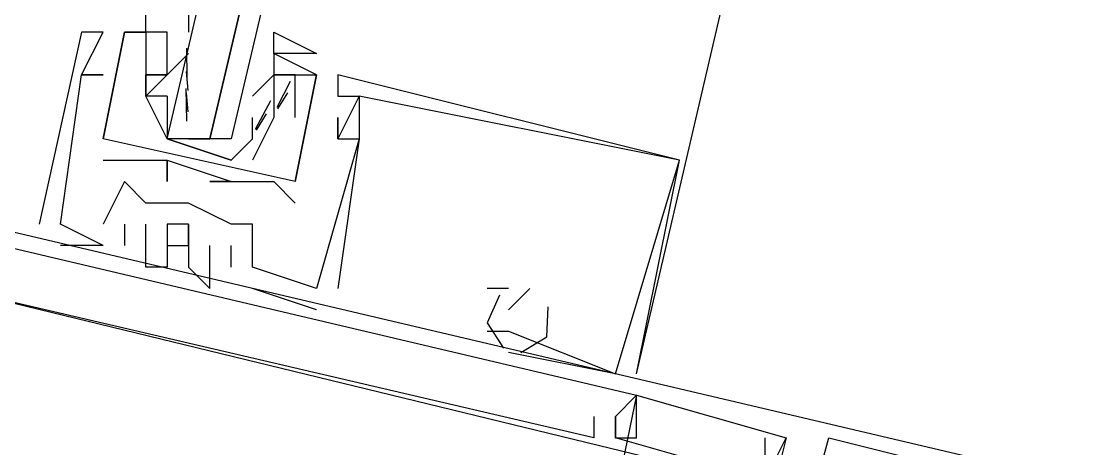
# Model space of a CAD drawing. Header units: feet. Extents: x -84 to 198, y -22 to 181.
# Drawn here: x 123.536 to 124.207, y 112.171 to 112.438 of the extents above; entities that cross this region are included whole.
import ezdxf

# ---------------------------------------------------------------- set-up
doc = ezdxf.new("R2010")
doc.units = ezdxf.units.FT
doc.layers.add('A-LINEA', color=7, linetype='CONTINUOUS')

msp = doc.modelspace()

# ---------------------------------------------------------------- linework, layer by layer
at = {"layer": 'A-LINEA'}
for p, q in [((123.5733, 112.4311), (123.5733, 112.4311)), ((123.5733, 112.4311), (123.5733, 112.4311)), ((123.5733, 112.4311), (123.5733, 112.4311)), ((123.5867, 112.4311), (123.5867, 112.4311)), ((123.5867, 112.4311), (123.5867, 112.4311)), ((123.5867, 112.4311), (123.5867, 112.4311)), ((123.6, 112.4311), (123.6, 112.4311)), ((123.6, 112.4311), (123.6, 112.4311)), ((123.6, 112.4311), (123.6, 112.4311)), ((123.6, 112.4311), (123.6, 112.4311)), ((123.6133, 112.4311), (123.6133, 112.4311)), ((123.6133, 112.4311), (123.6133, 112.4311)), ((123.6267, 112.4311), (123.6267, 112.4311)), ((123.6267, 112.4311), (123.6267, 112.4311)), ((123.6267, 112.4178), (123.6267, 112.4178)), ((123.64, 112.4178), (123.6267, 112.4044)), ((123.6267, 112.4178), (123.6267, 112.4178)), ((123.6392, 112.4027), (123.6389, 112.421)), ((123.6933, 112.4178), (123.6933, 112.4178)), ((123.6933, 112.4178), (123.6933, 112.4178)), ((123.5733, 112.4044), (123.5733, 112.4044)), ((123.5733, 112.4044), (123.5733, 112.4044)), ((123.5733, 112.4044), (123.5733, 112.4044)), ((123.5733, 112.4044), (123.5733, 112.4044)), ((123.5733, 112.4044), (123.5733, 112.4044)), ((123.5733, 112.4044), (123.5733, 112.4044)), ((123.5867, 112.4044), (123.5867, 112.4044)), ((123.5867, 112.4044), (123.5867, 112.4044)), ((123.5867, 112.4044), (123.5867, 112.4044)), ((123.6133, 112.4044), (123.6133, 112.4044)), ((123.6133, 112.4044), (123.6133, 112.4044)), ((123.6267, 112.4044), (123.6267, 112.4044)), ((123.6267, 112.4044), (123.6267, 112.4044)), ((123.6399, 112.3947), (123.6388, 112.4065)), ((123.64, 112.4044), (123.64, 112.4044)), ((123.68, 112.3911), (123.6933, 112.4044)), ((123.6933, 112.4044), (123.6933, 112.4044)), ((123.6933, 112.4044), (123.6933, 112.4044)), ((123.7067, 112.4044), (123.7067, 112.4044)), ((123.7067, 112.4044), (123.7067, 112.4044)), ((123.72, 112.4044), (123.72, 112.4044)), ((123.72, 112.4044), (123.72, 112.4044)), ((123.72, 112.4044), (123.72, 112.4044)), ((123.72, 112.4044), (123.72, 112.4044)), ((123.7333, 112.4044), (123.7333, 112.4044)), ((123.7333, 112.4044), (123.7333, 112.4044)), ((123.7333, 112.4044), (123.7333, 112.4044)), ((123.7036, 112.4003), (123.6952, 112.3841)), ((123.6133, 112.3911), (123.6133, 112.3911)), ((123.6133, 112.3911), (123.6133, 112.3911)), ((123.6133, 112.3911), (123.6133, 112.3911)), ((123.6133, 112.3911), (123.6133, 112.3911)), ((123.6267, 112.3911), (123.6267, 112.3911)), ((123.6267, 112.3911), (123.6267, 112.3911)), ((123.6391, 112.3756), (123.6386, 112.3959)), ((123.6399, 112.3813), (123.6388, 112.3932)), ((123.68, 112.3911), (123.68, 112.3911)), ((123.6933, 112.3911), (123.6933, 112.3778)), ((123.6933, 112.3911), (123.6933, 112.3911)), ((123.6933, 112.3911), (123.6933, 112.3778)), ((123.6933, 112.3911), (123.6933, 112.3911)), ((123.7018, 112.3933), (123.6956, 112.3832)), ((123.7333, 112.3911), (123.7333, 112.3911)), ((123.7333, 112.3911), (123.7333, 112.3911)), ((123.7333, 112.3911), (123.7333, 112.3911)), ((123.7467, 112.3911), (123.7467, 112.3911)), ((123.7467, 112.3911), (123.7467, 112.3911)), ((123.7467, 112.3911), (123.7467, 112.3911)), ((123.7467, 112.3911), (123.7467, 112.3911)), ((123.7467, 112.3911), (123.7467, 112.3911)), ((123.7467, 112.3911), (123.7467, 112.3911)), ((123.6913, 112.3883), (123.6817, 112.3703)), ((123.6267, 112.3778), (123.6267, 112.3778)), ((123.68, 112.3778), (123.68, 112.3778)), ((123.6885, 112.38), (123.6823, 112.3698)), ((123.6933, 112.3778), (123.6933, 112.3778)), ((123.6933, 112.3778), (123.6933, 112.3778)), ((123.7067, 112.3778), (123.7067, 112.3778)), ((123.7067, 112.3778), (123.7067, 112.3778)), ((123.7333, 112.3778), (123.7333, 112.3778)), ((123.7333, 112.3778), (123.7333, 112.3778)), ((123.7333, 112.3778), (123.7333, 112.3778)), ((123.5867, 112.3644), (123.5867, 112.3644)), ((123.5867, 112.3644), (123.5867, 112.3644)), ((123.5867, 112.3644), (123.5867, 112.3644)), ((123.5867, 112.3644), (123.5867, 112.3644)), ((123.64, 112.3644), (123.6533, 112.3644)), ((123.7333, 112.3644), (123.7333, 112.3644)), ((123.7333, 112.3644), (123.7333, 112.3644)), ((123.7333, 112.3644), (123.7333, 112.3644)), ((123.7333, 112.3644), (123.7333, 112.3644)), ((123.7333, 112.3644), (123.7333, 112.3644)), ((123.7333, 112.3644), (123.7333, 112.3644)), ((123.7467, 112.3644), (123.7467, 112.3644)), ((123.7467, 112.3644), (123.7467, 112.3644)), ((123.7467, 112.3644), (123.7467, 112.3644)), ((123.7467, 112.3644), (123.7467, 112.3644)), ((123.7467, 112.3644), (123.7467, 112.3644)), ((123.7467, 112.3644), (123.7467, 112.3644)), ((123.5867, 112.3511), (123.5867, 112.3511)), ((123.5867, 112.3511), (123.5867, 112.3511)), ((123.6, 112.3511), (123.6, 112.3511)), ((123.6, 112.3511), (123.6, 112.3511)), ((123.6267, 112.3511), (123.6267, 112.3511)), ((123.6267, 112.3511), (123.6267, 112.3511)), ((123.6267, 112.3511), (123.6267, 112.3511)), ((123.6267, 112.3511), (123.6267, 112.3511)), ((123.9467, 112.3511), (123.9467, 112.3511)), ((123.9467, 112.3511), (123.9467, 112.3511)), ((123.9467, 112.3511), (123.9467, 112.3511)), ((123.9467, 112.3511), (123.9467, 112.3511)), ((123.9467, 112.3511), (123.9467, 112.3511)), ((123.9467, 112.3511), (123.9467, 112.3511)), ((123.6, 112.3378), (123.6, 112.3378)), ((123.6, 112.3378), (123.6, 112.3378)), ((123.6, 112.3378), (123.6, 112.3378)), ((123.6267, 112.3378), (123.6267, 112.3378)), ((123.6267, 112.3378), (123.6267, 112.3378)), ((123.6533, 112.3378), (123.6533, 112.3378)), ((123.6533, 112.3378), (123.6533, 112.3378)), ((123.6667, 112.3378), (123.6667, 112.3378)), ((123.6667, 112.3378), (123.6667, 112.3378)), ((123.6667, 112.3378), (123.6667, 112.3378)), ((123.6667, 112.3378), (123.6667, 112.3378)), ((123.68, 112.3378), (123.68, 112.3378)), ((123.68, 112.3378), (123.68, 112.3378)), ((123.6933, 112.3378), (123.6933, 112.3378)), ((123.6933, 112.3378), (123.6933, 112.3378)), ((123.7067, 112.3378), (123.7067, 112.3378)), ((123.7067, 112.3378), (123.7067, 112.3378)), ((123.6133, 112.3244), (123.6133, 112.3244)), ((123.6133, 112.3244), (123.6133, 112.3244)), ((123.6133, 112.3244), (123.6133, 112.3244)), ((123.64, 112.3244), (123.64, 112.3244)), ((123.64, 112.3244), (123.64, 112.3244)), ((123.64, 112.3244), (123.64, 112.3244)), ((123.7067, 112.3244), (123.7067, 112.3244)), ((123.7067, 112.3244), (123.7067, 112.3244)), ((123.5467, 112.3111), (123.5467, 112.3111)), ((123.5467, 112.3111), (123.5467, 112.3111)), ((123.5467, 112.3111), (123.5467, 112.3111)), ((123.56, 112.3111), (123.56, 112.3111)), ((123.56, 112.3111), (123.56, 112.3111)), ((123.56, 112.3111), (123.56, 112.3111)), ((123.56, 112.3111), (123.56, 112.3111)), ((123.56, 112.3111), (123.56, 112.3111)), ((123.56, 112.3111), (123.56, 112.3111)), ((123.5867, 112.3111), (123.5867, 112.3111)), ((123.5867, 112.3111), (123.5867, 112.3111)), ((123.5867, 112.3111), (123.5867, 112.3111)), ((123.6, 112.3111), (123.6, 112.2978)), ((123.6, 112.3111), (123.6, 112.3111)), ((123.6, 112.3111), (123.6, 112.2978)), ((123.6, 112.3111), (123.6, 112.3111)), ((123.6, 112.3111), (123.6, 112.2978)), ((123.6, 112.3111), (123.6, 112.3111)), ((123.6133, 112.3111), (123.6133, 112.3111)), ((123.6133, 112.3111), (123.6133, 112.3111)), ((123.6133, 112.3111), (123.6133, 112.3111)), ((123.64, 112.3111), (123.64, 112.3111)), ((123.64, 112.3111), (123.64, 112.3111)), ((123.64, 112.3111), (123.64, 112.3111)), ((123.6667, 112.3111), (123.6667, 112.3111)), ((123.6667, 112.3111), (123.6667, 112.3111)), ((123.6667, 112.3111), (123.6667, 112.3111)), ((123.68, 112.3111), (123.68, 112.3111)), ((123.68, 112.3111), (123.68, 112.3111)), ((123.68, 112.3111), (123.68, 112.3111)), ((123.56, 112.2978), (123.56, 112.2978)), ((123.56, 112.2978), (123.56, 112.2978)), ((123.56, 112.2978), (123.56, 112.2978)), ((123.5867, 112.2978), (123.5867, 112.2978)), ((123.5867, 112.2978), (123.5867, 112.2978)), ((123.5867, 112.2978), (123.5867, 112.2978)), ((123.5867, 112.2978), (123.5867, 112.2978)), ((123.5867, 112.2978), (123.5867, 112.2978)), ((123.5867, 112.2978), (123.5867, 112.2978)), ((123.6, 112.2978), (123.6, 112.2978)), ((123.6, 112.2978), (123.6, 112.2978)), ((123.6, 112.2978), (123.6, 112.2978)), ((123.6267, 112.2978), (123.6267, 112.2978)), ((123.6267, 112.2978), (123.6267, 112.2978)), ((123.6267, 112.2978), (123.6267, 112.2978)), ((123.64, 112.2978), (123.64, 112.2978)), ((123.64, 112.2978), (123.64, 112.2978)), ((123.64, 112.2978), (123.64, 112.2978)), ((123.6533, 112.2978), (123.6533, 112.2978)), ((123.6533, 112.2978), (123.6533, 112.2978)), ((123.6533, 112.2978), (123.6533, 112.2978)), ((123.6667, 112.2978), (123.6667, 112.2978)), ((123.6667, 112.2978), (123.6667, 112.2978)), ((123.6667, 112.2978), (123.6667, 112.2978)), ((123.6133, 112.2844), (123.6133, 112.2844)), ((123.6133, 112.2844), (123.6133, 112.2844)), ((123.6133, 112.2844), (123.6133, 112.2844)), ((123.6267, 112.2844), (123.6267, 112.2844)), ((123.6267, 112.2844), (123.6267, 112.2844)), ((123.6267, 112.2844), (123.6267, 112.2844)), ((123.64, 112.2844), (123.64, 112.2844)), ((123.64, 112.2844), (123.64, 112.2844)), ((123.64, 112.2844), (123.64, 112.2844)), ((123.6667, 112.2844), (123.6667, 112.2844)), ((123.6667, 112.2844), (123.6667, 112.2844)), ((123.6667, 112.2844), (123.6667, 112.2844)), ((123.68, 112.2844), (123.68, 112.2844)), ((123.68, 112.2844), (123.68, 112.2844)), ((123.68, 112.2844), (123.68, 112.2844)), ((123.68, 112.2844), (123.68, 112.2844)), ((123.68, 112.2844), (123.68, 112.2844)), ((123.68, 112.2844), (123.68, 112.2844)), ((123.6533, 112.2711), (123.6533, 112.2711)), ((123.6533, 112.2711), (123.6533, 112.2711)), ((123.6533, 112.2711), (123.6533, 112.2711)), ((123.72, 112.2578), (123.68, 112.2711)), ((123.68, 112.2711), (123.68, 112.2711)), ((123.72, 112.2578), (123.68, 112.2711)), ((123.68, 112.2711), (123.68, 112.2711)), ((123.72, 112.2578), (123.68, 112.2711)), ((123.68, 112.2711), (123.68, 112.2711)), ((123.72, 112.2711), (123.72, 112.2711)), ((123.72, 112.2711), (123.72, 112.2711)), ((123.72, 112.2711), (123.72, 112.2711)), ((123.72, 112.2711), (123.72, 112.2711)), ((123.72, 112.2711), (123.72, 112.2711)), ((123.72, 112.2711), (123.72, 112.2711)), ((123.7333, 112.2711), (123.7333, 112.2711)), ((123.7333, 112.2711), (123.7333, 112.2711)), ((123.7333, 112.2711), (123.7333, 112.2711)), ((123.84, 112.2711), (123.8267, 112.2711)), ((123.8267, 112.2711), (123.8267, 112.2711)), ((123.84, 112.2711), (123.8267, 112.2711)), ((123.8267, 112.2711), (123.8267, 112.2711)), ((123.84, 112.2711), (123.8267, 112.2711)), ((123.8267, 112.2711), (123.8267, 112.2711)), ((123.84, 112.2711), (123.84, 112.2711)), ((123.84, 112.2711), (123.84, 112.2711)), ((123.84, 112.2711), (123.84, 112.2711)), ((123.8533, 112.2711), (123.8533, 112.2711)), ((123.8533, 112.2711), (123.8533, 112.2711)), ((123.8533, 112.2711), (123.8533, 112.2711)), ((123.72, 112.2578), (123.72, 112.2578)), ((123.72, 112.2578), (123.72, 112.2578)), ((123.72, 112.2578), (123.72, 112.2578)), ((123.84, 112.2578), (123.84, 112.2578)), ((123.84, 112.2578), (123.84, 112.2578)), ((123.84, 112.2578), (123.84, 112.2578)), ((123.8267, 112.2444), (123.84, 112.2444)), ((123.8267, 112.2444), (123.8267, 112.2444)), ((123.8267, 112.2444), (123.84, 112.2444)), ((123.8267, 112.2444), (123.8267, 112.2444)), ((123.8267, 112.2444), (123.84, 112.2444)), ((123.8267, 112.2444), (123.8267, 112.2444)), ((123.84, 112.2444), (123.84, 112.2444)), ((123.84, 112.2444), (123.84, 112.2444)), ((123.84, 112.2444), (123.84, 112.2444)), ((123.84, 112.2444), (123.84, 112.2444)), ((123.84, 112.2444), (123.84, 112.2444)), ((123.84, 112.2444), (123.84, 112.2444)), ((123.9067, 112.2178), (123.84, 112.2311)), ((123.84, 112.2311), (123.84, 112.2311)), ((123.9067, 112.2178), (123.84, 112.2311)), ((123.84, 112.2311), (123.84, 112.2311)), ((123.9067, 112.2178), (123.84, 112.2311)), ((123.84, 112.2311), (123.84, 112.2311)), ((123.9067, 112.2178), (123.9067, 112.2178)), ((123.9067, 112.2178), (123.9067, 112.2178)), ((123.9067, 112.2178), (123.9067, 112.2178)), ((123.9067, 112.2178), (123.9067, 112.2178)), ((123.9067, 112.2178), (123.9067, 112.2178)), ((123.9067, 112.2178), (123.9067, 112.2178)), ((123.92, 112.2178), (123.92, 112.2178)), ((123.92, 112.2178), (123.92, 112.2178)), ((123.92, 112.2178), (123.92, 112.2178)), ((123.92, 112.2044), (123.8533, 111.8844)), ((123.92, 112.2044), (123.8533, 111.8844)), ((123.92, 112.2044), (123.8533, 111.8844)), ((123.92, 112.2044), (123.92, 112.2044)), ((123.92, 112.2044), (123.92, 112.2044)), ((123.92, 112.2044), (123.92, 112.2044)), ((123.92, 112.2044), (123.92, 112.2044)), ((123.92, 112.2044), (123.92, 112.2044)), ((123.92, 112.2044), (123.92, 112.2044)), ((123.8933, 112.1911), (123.8933, 112.1911)), ((123.8933, 112.1911), (123.8933, 112.1911)), ((123.8933, 112.1911), (123.8933, 112.1911)), ((123.9067, 112.1911), (123.9067, 112.1911)), ((123.9067, 112.1911), (123.9067, 112.1911)), ((123.9067, 112.1911), (123.9067, 112.1911)), ((123.9067, 112.1911), (123.9067, 112.1911)), ((123.9067, 112.1911), (123.9067, 112.1911)), ((123.9067, 112.1911), (123.9067, 112.1911)), ((123.9067, 112.1911), (123.9067, 112.1911)), ((123.9067, 112.1911), (123.9067, 112.1911)), ((123.9067, 112.1911), (123.9067, 112.1911)), ((123.8933, 112.1778), (123.8933, 112.1778)), ((123.8933, 112.1778), (123.8933, 112.1778)), ((123.8933, 112.1778), (123.8933, 112.1778)), ((123.9067, 112.1778), (123.9067, 112.1778)), ((123.9067, 112.1778), (123.9067, 112.1778)), ((123.9067, 112.1778), (123.9067, 112.1778)), ((123.9067, 112.1778), (123.9067, 112.1778)), ((123.9067, 112.1778), (123.9067, 112.1778)), ((123.9067, 112.1778), (123.9067, 112.1778)), ((123.9067, 112.1778), (123.9067, 112.1778)), ((123.9067, 112.1778), (123.9067, 112.1778)), ((123.9067, 112.1778), (123.9067, 112.1778)), ((123.92, 112.1778), (123.92, 112.1778)), ((123.92, 112.1778), (123.92, 112.1778)), ((123.92, 112.1778), (123.92, 112.1778)), ((124, 112.1778), (124, 112.1778)), ((124, 112.1778), (124, 112.1778)), ((124, 112.1778), (124, 112.1778)), ((124, 112.1778), (124, 112.1778)), ((124, 112.1778), (124, 112.1778)), ((124, 112.1778), (124, 112.1778)), ((124.0133, 112.1778), (124.0133, 112.1778)), ((124.0133, 112.1778), (124.0133, 112.1778)), ((124.0133, 112.1778), (124.0133, 112.1778)), ((124.0133, 112.1778), (124.0133, 112.1778)), ((124.0133, 112.1778), (124.0133, 112.1778)), ((124.0133, 112.1778), (124.0133, 112.1778)), ((124.04, 112.1778), (124.04, 112.1778)), ((124.04, 112.1778), (124.04, 112.1778)), ((124.04, 112.1778), (124.04, 112.1778))]:
    msp.add_line(p, q, dxfattribs=at)
for points in [[(123.92, 112.2178), (124.3333, 113.9911), (124.72, 115.6178)], [(124.0667, 114.0578), (123.6667, 112.3644), (123.6533, 112.3644), (124.0533, 114.0578), (123.6533, 112.3644), (123.64, 112.3644), (123.6267, 112.3644), (124.0267, 114.0711)], [(123.6667, 112.3511), (123.6267, 112.3644), (123.6133, 112.3911), (123.6267, 112.4044), (123.6133, 112.4044), (123.6267, 112.4044), (123.6267, 112.4178), (123.6267, 112.4311), (123.6133, 112.4311), (123.6133, 112.4444), (123.64, 112.4444), (123.64, 112.4311)], [(123.5867, 112.2978), (123.56, 112.3111), (123.5733, 112.4044), (123.5867, 112.4044), (123.5733, 112.4044), (123.5867, 112.4311), (123.5733, 112.4311), (123.5467, 112.3111)], [(123.5867, 112.2978), (123.56, 112.3111), (123.5733, 112.4044), (123.5867, 112.4044), (123.5733, 112.4044), (123.5867, 112.4311), (123.5733, 112.4311), (123.5467, 112.3111)], [(123.5867, 112.2978), (123.56, 112.3111), (123.5733, 112.4044), (123.5867, 112.4044), (123.5733, 112.4044), (123.5867, 112.4311), (123.5733, 112.4311), (123.5467, 112.3111)], [(123.7067, 112.3378), (123.5867, 112.3644), (123.6, 112.4311), (123.6133, 112.4311), (123.6133, 112.3911)], [(123.6267, 112.4311), (123.6, 112.4311), (123.5867, 112.3644)], [(123.7067, 112.3378), (123.5867, 112.3644), (123.6, 112.4311), (123.6133, 112.4311), (123.6133, 112.3911)], [(123.6267, 112.4311), (123.6, 112.4311), (123.5867, 112.3644)], [(123.6933, 112.4178), (123.6933, 112.4311), (123.72, 112.4178), (123.7067, 112.4178), (123.6933, 112.4178), (123.6933, 112.4044), (123.7067, 112.4044), (123.6933, 112.4044), (123.6933, 112.3911), (123.6933, 112.3778), (123.68, 112.3511)], [(123.7067, 112.3378), (123.72, 112.4044), (123.6933, 112.4178)], [(123.7067, 112.3378), (123.72, 112.4044), (123.6933, 112.4178)], [(123.92, 112.2178), (123.9467, 112.3511), (123.7333, 112.4044), (123.7333, 112.3911), (123.7467, 112.3911), (123.7333, 112.3644), (123.7333, 112.3778), (123.7333, 112.3644), (123.7467, 112.3644), (123.72, 112.2711), (123.68, 112.2844), (123.68, 112.3111), (123.6667, 112.3111), (123.64, 112.3244), (123.6133, 112.3244), (123.6, 112.3378), (123.5867, 112.3111)], [(123.92, 112.2178), (123.9467, 112.3511), (123.7333, 112.4044), (123.7333, 112.3911), (123.7467, 112.3911), (123.7333, 112.3644), (123.7333, 112.3778), (123.7333, 112.3644), (123.7467, 112.3644), (123.72, 112.2711), (123.68, 112.2844), (123.68, 112.3111), (123.6667, 112.3111), (123.64, 112.3244), (123.6133, 112.3244), (123.6, 112.3378), (123.5867, 112.3111)], [(123.92, 112.2178), (123.9467, 112.3511), (123.7333, 112.4044), (123.7333, 112.3911), (123.7467, 112.3911), (123.7333, 112.3644), (123.7333, 112.3778), (123.7333, 112.3644), (123.7467, 112.3644), (123.72, 112.2711), (123.68, 112.2844), (123.68, 112.3111), (123.6667, 112.3111), (123.64, 112.3244), (123.6133, 112.3244), (123.6, 112.3378), (123.5867, 112.3111)], [(123.6267, 112.3911), (123.6133, 112.3911), (123.6133, 112.4044), (123.6267, 112.4044)], [(123.6267, 112.3911), (123.6133, 112.3911), (123.6133, 112.4044), (123.6267, 112.4044)], [(123.7067, 112.3778), (123.7067, 112.4044), (123.72, 112.4044), (123.7067, 112.3378)], [(123.7067, 112.3778), (123.7067, 112.4044), (123.72, 112.4044), (123.7067, 112.3378)], [(123.6267, 112.3911), (123.6267, 112.3778), (123.6267, 112.3644), (123.6667, 112.3511), (123.68, 112.3644), (123.68, 112.3778)], [(123.84, 112.2444), (123.9067, 112.2178), (123.9467, 112.3511), (123.7467, 112.3911), (123.7467, 112.3644), (123.7467, 112.3644), (123.7333, 112.2711)], [(123.84, 112.2444), (123.9067, 112.2178), (123.9467, 112.3511), (123.7467, 112.3911), (123.7467, 112.3644), (123.7467, 112.3644), (123.7333, 112.2711)], [(123.84, 112.2444), (123.9067, 112.2178), (123.9467, 112.3511), (123.7467, 112.3911), (123.7467, 112.3644), (123.7467, 112.3644), (123.7333, 112.2711)], [(123.5867, 112.3511), (123.6, 112.3511), (123.6267, 112.3511), (123.6267, 112.3378), (123.6267, 112.3511), (123.6667, 112.3378), (123.6533, 112.3378), (123.6667, 112.3378), (123.68, 112.3378), (123.6933, 112.3378), (123.7067, 112.3244)], [(123.5867, 112.3511), (123.6, 112.3511), (123.6267, 112.3511), (123.6267, 112.3378), (123.6267, 112.3511), (123.6667, 112.3378), (123.6533, 112.3378), (123.6667, 112.3378), (123.68, 112.3378), (123.6933, 112.3378), (123.7067, 112.3244)], [(124.1333, 112.1511), (124.1333, 112.1644), (123.4533, 112.3244), (123.4133, 112.1644), (123.4267, 112.1644), (123.44, 112.1778)], [(124.1333, 112.1511), (124.1333, 112.1644), (123.4533, 112.3244), (123.4133, 112.1644), (123.4267, 112.1644), (123.44, 112.1778)], [(124.1333, 112.1511), (124.1333, 112.1644), (123.4533, 112.3244), (123.4133, 112.1644), (123.4267, 112.1644), (123.44, 112.1778)], [(123.8933, 112.1911), (123.8933, 112.1778), (123.4933, 112.2711), (123.4933, 112.2844), (123.4667, 112.2978), (123.4667, 112.3111)], [(123.4667, 112.3111), (123.92, 112.2044), (123.9067, 112.1911), (123.9067, 112.1778), (123.9067, 112.1911)], [(123.8933, 112.1911), (123.8933, 112.1778), (123.4933, 112.2711), (123.4933, 112.2844), (123.4667, 112.2978), (123.4667, 112.3111)], [(123.4667, 112.3111), (123.92, 112.2044), (123.9067, 112.1911), (123.9067, 112.1778), (123.9067, 112.1911)], [(123.8933, 112.1911), (123.8933, 112.1778), (123.4933, 112.2711), (123.4933, 112.2844), (123.4667, 112.2978), (123.4667, 112.3111)], [(123.4667, 112.3111), (123.92, 112.2044), (123.9067, 112.1911), (123.9067, 112.1778), (123.9067, 112.1911)], [(123.6267, 112.2978), (123.6267, 112.2844), (123.6133, 112.2844), (123.6133, 112.3111), (123.6133, 112.3111)], [(123.6267, 112.2978), (123.6267, 112.2844), (123.6133, 112.2844), (123.6133, 112.3111), (123.6133, 112.3111)], [(123.6267, 112.2978), (123.6267, 112.2844), (123.6133, 112.2844), (123.6133, 112.3111), (123.6133, 112.3111)], [(123.64, 112.3111), (123.6267, 112.3111), (123.6267, 112.2978), (123.64, 112.2978), (123.64, 112.3111), (123.64, 112.2978), (123.64, 112.3111)], [(123.64, 112.3111), (123.6267, 112.3111), (123.6267, 112.2978), (123.64, 112.2978), (123.64, 112.3111), (123.64, 112.2978), (123.64, 112.3111)], [(123.64, 112.3111), (123.6267, 112.3111), (123.6267, 112.2978), (123.64, 112.2978), (123.64, 112.3111), (123.64, 112.2978), (123.64, 112.3111)], [(123.5867, 112.2978), (123.5867, 112.2978), (123.56, 112.2978)], [(123.5867, 112.2978), (123.5867, 112.2978), (123.56, 112.2978)], [(123.5867, 112.2978), (123.5867, 112.2978), (123.56, 112.2978)], [(123.64, 112.2978), (123.64, 112.2844), (123.6533, 112.2711), (123.6533, 112.2978)], [(123.64, 112.2978), (123.64, 112.2844), (123.6533, 112.2711), (123.6533, 112.2978)], [(123.64, 112.2978), (123.64, 112.2844), (123.6533, 112.2711), (123.6533, 112.2978)], [(123.6667, 112.2844), (123.6667, 112.2978), (123.6667, 112.2978)], [(123.6667, 112.2844), (123.6667, 112.2978), (123.6667, 112.2978)], [(123.6667, 112.2844), (123.6667, 112.2978), (123.6667, 112.2978)], [(123.4933, 112.2711), (123.9867, 112.1511), (123.9733, 112.0578), (123.9733, 112.0578), (123.9867, 112.0711), (123.9733, 112.0711), (124, 112.1511), (124.0133, 112.1778)], [(123.4933, 112.2711), (123.9867, 112.1511), (123.9733, 112.0578), (123.9733, 112.0578), (123.9867, 112.0711), (123.9733, 112.0711), (124, 112.1511), (124.0133, 112.1778)], [(123.4933, 112.2711), (123.9867, 112.1511), (123.9733, 112.0578), (123.9733, 112.0578), (123.9867, 112.0711), (123.9733, 112.0711), (124, 112.1511), (124.0133, 112.1778)], [(123.8533, 112.2711), (123.84, 112.2578), (123.84, 112.2578)], [(123.8533, 112.2711), (123.84, 112.2578), (123.84, 112.2578)], [(123.8533, 112.2711), (123.84, 112.2578), (123.84, 112.2578)], [(123.8343, 112.2668), (123.8267, 112.2496), (123.8368, 112.2337)], [(123.8343, 112.2668), (123.8267, 112.2496), (123.8368, 112.2337)], [(123.8343, 112.2668), (123.8267, 112.2496), (123.8368, 112.2337)], [(123.8477, 112.2311), (123.8638, 112.2408), (123.8648, 112.2596)], [(123.8477, 112.2311), (123.8638, 112.2408), (123.8648, 112.2596)], [(123.8477, 112.2311), (123.8638, 112.2408), (123.8648, 112.2596)], [(123.9067, 112.1778), (123.92, 112.1778), (123.92, 112.2044), (124.0133, 112.1778), (124, 112.1244), (124.0133, 112.1244)], [(123.9067, 112.1778), (123.92, 112.1778), (123.92, 112.2044), (124.0133, 112.1778), (124, 112.1244), (124.0133, 112.1244)], [(123.9067, 112.1778), (123.92, 112.1778), (123.92, 112.2044), (124.0133, 112.1778), (124, 112.1244), (124.0133, 112.1244)], [(124, 112.1778), (124, 112.1511), (123.9067, 112.1778), (123.9067, 112.1911)], [(124, 112.1778), (124, 112.1511), (123.9067, 112.1778), (123.9067, 112.1911)], [(124, 112.1778), (124, 112.1511), (123.9067, 112.1778), (123.9067, 112.1911)], [(124.0133, 112.1111), (124, 112.0311), (124.04, 112.1778), (124.0933, 112.1644)], [(124.0133, 112.1111), (124, 112.0311), (124.04, 112.1778), (124.0933, 112.1644)], [(124.0133, 112.1111), (124, 112.0311), (124.04, 112.1778), (124.0933, 112.1644)]]:
    msp.add_lwpolyline(points, dxfattribs=at)

doc.saveas('drawing.dxf')
